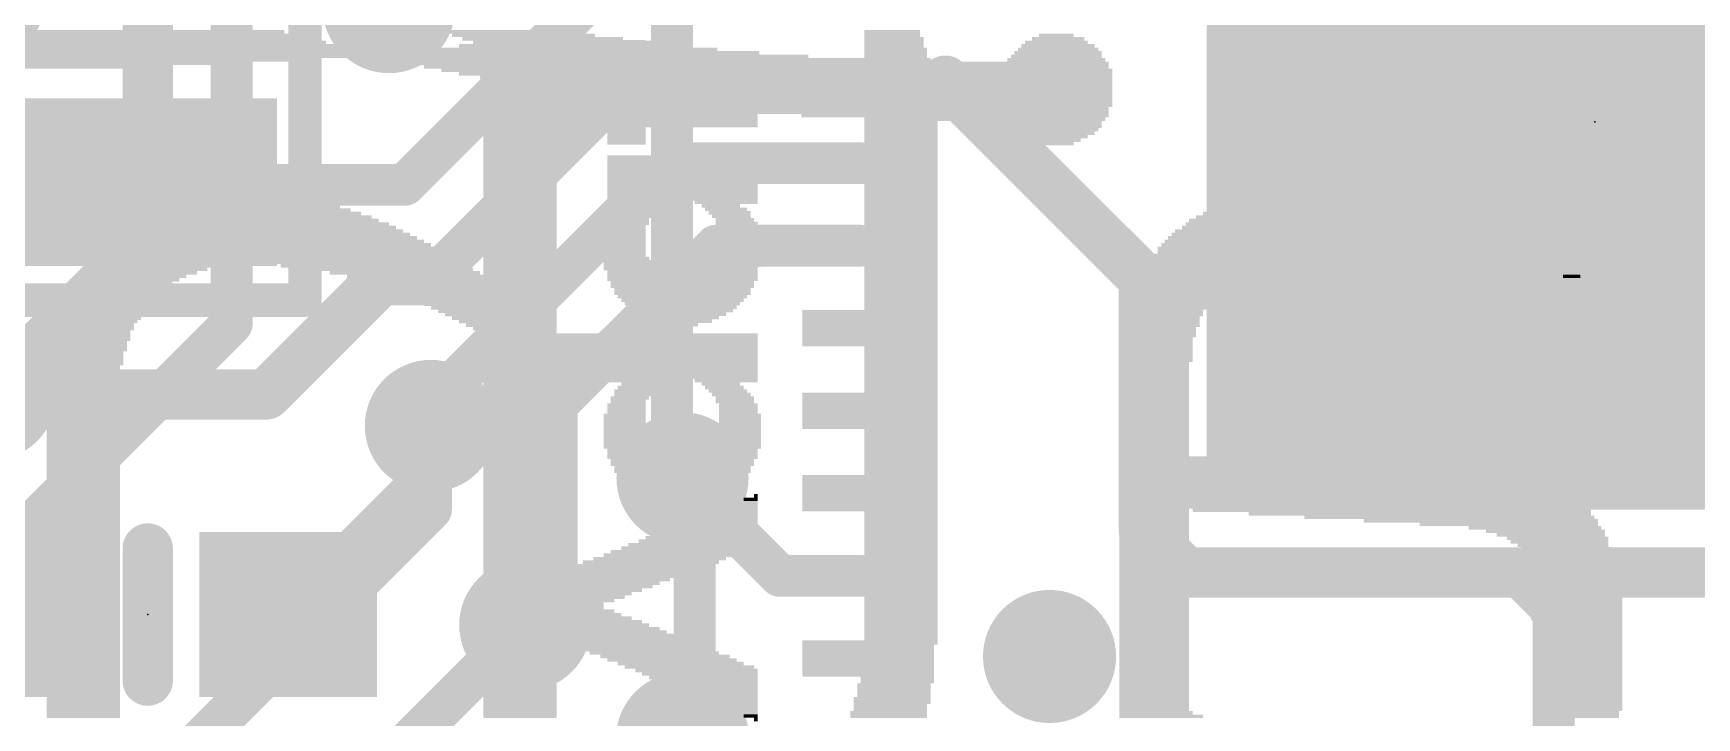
# Model space of a CAD drawing. Extents: x -0.1 to 50.8, y -0.1 to 23.
# Drawn here: x 20.71 to 30.78, y 7.44 to 11.59 of the extents above; entities that cross this region are included whole.
import ezdxf

# ---------------------------------------------------------------- set-up
doc = ezdxf.new("R2010")
doc.units = 0
for name, color, linetype in [('1', 12, 'CONTINUOUS'), ('16', 5, 'CONTINUOUS'), ('18', 110, 'CONTINUOUS'), ('200', 40, 'CONTINUOUS'), ('201', 6, 'CONTINUOUS'), ('21', 40, 'CONTINUOUS'), ('23', 40, 'CONTINUOUS')]:
    doc.layers.add(name, color=color, linetype=linetype)

# ---------------------------------------------------------------- blocks, each defined once
blk = doc.blocks.new('RECT')
blk.add_solid([(-0.5, -0.5), (0.5, -0.5), (-0.5, 0.5), (0.5, 0.5)])
blk = doc.blocks.new('ROUNDV')
at = {"const_width": 0.5}
blk.add_lwpolyline([(0, -0.25, 1), (0, 0.25, 1), (0, -0.25)], format="xyb", dxfattribs=at)

msp = doc.modelspace()

# ---------------------------------------------------------------- linework, layer by layer
at = {"layer": '1'}
for points, const_width in [([(24.0865, 11.799), (22.9555, 10.668)], 0.254), ([(24.3165, 11.299), (23.1076, 10.0902)], 0.254), ([(25.7125, 11.299), (24.3165, 11.299)], 0.254), ([(25.7125, 11.299), (26.2295, 11.299)], 0.254), ([(26.2295, 11.299), (27.432, 10.0965)], 0.3048), ([(24.5785, 10.799), (23.114, 9.3345)], 0.254), ([(25.7125, 10.799), (24.5785, 10.799)], 0.254), ([(21.098, 10.668), (21.082, 10.684)], 0.254), ([(22.9555, 10.668), (21.098, 10.668)], 0.254), ([(24.8405, 10.299), (23.876, 9.3345)], 0.254), ([(25.7125, 10.299), (24.8405, 10.299)], 0.254), ([(22.8097, 10.0902), (22.1176, 9.398)], 0.3048), ([(23.1076, 10.0902), (22.8097, 10.0902)], 0.3048), ([(27.432, 10.0965), (27.432, 8.5725)], 0.3048), ([(22.1176, 9.398), (20.447, 9.398)], 0.3048), ([(23.114, 9.3345), (23.114, 9.2075)], 0.254), ([(23.876, 9.3345), (23.876, 8.1915)], 0.254), ([(23.114, 8.929), (23.114, 9.2075)], 0.254), ([(22.2495, 8.0645), (23.114, 8.929)], 0.254), ([(25.229, 8.299), (24.638, 8.89)], 0.254), ([(27.432, 8.5725), (27.686, 8.3185)], 0.3048), ([(27.686, 8.3185), (29.718, 8.3185)], 0.3048), ([(29.718, 8.3185), (29.9205, 8.116)], 0.3048), ([(32.6349, 8.3185), (29.718, 8.3185)], 0.3048), ([(25.7125, 8.299), (25.229, 8.299)], 0.254), ([(23.876, 8.1915), (23.6855, 8.001)], 0.254), ([(29.9125, 8.108), (29.9205, 8.116)], 0.3048), ([(29.9125, 6.599), (29.9125, 8.108)], 0.254)]:
    msp.add_lwpolyline(points, dxfattribs=dict(at, const_width=const_width))
for points, const_width in [([(24.3165, 11.3625, 1), (24.3165, 11.2355)], 0.127), ([(24.3614, 11.2541, 1), (24.2716, 11.3439)], 0.127), ([(25.7125, 11.3625, 1), (25.7125, 11.2355)], 0.127), ([(25.7125, 11.2355, 1), (25.7125, 11.3625)], 0.127), ([(26.2834, 11.3529, 1), (26.1756, 11.2451)], 0.1524), ([(26.2295, 11.2355, 1), (26.2295, 11.3625)], 0.127), ([(24.5785, 10.8625, 1), (24.5785, 10.7355)], 0.127), ([(24.6234, 10.7541, 1), (24.5336, 10.8439)], 0.127), ([(25.7125, 10.7355, 1), (25.7125, 10.8625)], 0.127), ([(21.1269, 10.7289, 1), (21.0371, 10.6391)], 0.127), ([(21.098, 10.7315, 1), (21.098, 10.6045)], 0.127), ([(22.9555, 10.6045, 1), (22.9555, 10.7315)], 0.127), ([(21.0531, 10.6231, 1), (21.1429, 10.7129)], 0.127), ([(22.9106, 10.7129, 1), (23.0004, 10.6231)], 0.127), ([(24.8405, 10.3625, 1), (24.8405, 10.2355)], 0.127), ([(24.8854, 10.2541, 1), (24.7956, 10.3439)], 0.127), ([(25.7125, 10.2355, 1), (25.7125, 10.3625)], 0.127), ([(22.8097, 10.1664, 1), (22.8097, 10.014)], 0.1524), ([(22.8636, 10.0363, 1), (22.7559, 10.144)], 0.1524), ([(23.0627, 10.1351, 1), (23.1526, 10.0452)], 0.127), ([(23.1076, 10.014, 1), (23.1076, 10.1664)], 0.1524), ([(27.5082, 10.0965, 1), (27.3558, 10.0965)], 0.1524), ([(27.3781, 10.0426, 1), (27.4859, 10.1504)], 0.1524), ([(22.0637, 9.4519, 1), (22.1715, 9.3441)], 0.1524), ([(22.1176, 9.3218, 1), (22.1176, 9.4742)], 0.1524), ([(23.1775, 9.3345, 1), (23.0505, 9.3345)], 0.127), ([(23.0691, 9.3794, 1), (23.1589, 9.2896)], 0.127), ([(23.9395, 9.3345, 1), (23.8125, 9.3345)], 0.127), ([(23.8311, 9.3794, 1), (23.9209, 9.2896)], 0.127), ([(23.1775, 9.2075, 1), (23.0505, 9.2075)], 0.127), ([(23.0505, 9.2075, 1), (23.1775, 9.2075)], 0.127), ([(23.0505, 8.929, 1), (23.1775, 8.929)], 0.127), ([(23.1589, 8.8841, 1), (23.0691, 8.9739)], 0.127), ([(24.6829, 8.9349, 1), (24.5931, 8.8451)], 0.127), ([(27.4859, 8.6264, 1), (27.3781, 8.5186)], 0.1524), ([(27.3558, 8.5725, 1), (27.5082, 8.5725)], 0.1524), ([(27.686, 8.3947, 1), (27.686, 8.2423)], 0.1524), ([(29.7719, 8.3724, 1), (29.6641, 8.2646)], 0.1524), ([(29.718, 8.3947, 1), (29.718, 8.2423)], 0.1524), ([(29.718, 8.2423, 1), (29.718, 8.3947)], 0.1524), ([(25.229, 8.3625, 1), (25.229, 8.2355)], 0.127), ([(25.1841, 8.2541, 1), (25.2739, 8.3439)], 0.127), ([(25.7125, 8.2355, 1), (25.7125, 8.3625)], 0.127), ([(27.6321, 8.2646, 1), (27.7399, 8.3724)], 0.1524), ([(23.9209, 8.1466, 1), (23.8311, 8.2364)], 0.127), ([(29.9744, 8.0621, 1), (29.8666, 8.1699)], 0.1524), ([(22.2046, 8.1094, 1), (22.2944, 8.0196)], 0.127), ([(23.8125, 8.1915, 1), (23.9395, 8.1915)], 0.127), ([(29.8586, 8.1619, 1), (29.9664, 8.0541)], 0.1524), ([(29.976, 8.108, 1), (29.849, 8.108)], 0.127), ([(29.8666, 8.0621, 1), (29.9744, 8.1699)], 0.1524), ([(23.6406, 8.0459, 1), (23.7304, 7.9561)], 0.127)]:
    msp.add_lwpolyline(points, format="xyb", dxfattribs=dict(at, const_width=const_width))
at = {"layer": '16'}
for points, const_width in [([(21.3995, 10.3505), (21.3995, 13.7052)], 0.3048), ([(24.5745, 8.9535), (24.5745, 13.1445)], 0.254), ([(21.9075, 9.8258), (21.9075, 12.065)], 0.254), ([(20.447, 9.398), (21.3995, 10.3505)], 0.3048), ([(19.5747, 7.493), (21.9075, 9.8258)], 0.254), ([(23.114, 8.6995), (23.114, 9.2075)], 0.254), ([(24.5745, 8.9535), (24.638, 8.89)], 0.254), ([(21.209, 6.7945), (23.114, 8.6995)], 0.254), ([(23.6855, 8.001), (20.955, 5.2705)], 0.254)]:
    msp.add_lwpolyline(points, dxfattribs=dict(at, const_width=const_width))
for points, const_width in [([(21.4534, 10.2966, 1), (21.3456, 10.4044)], 0.1524), ([(21.3233, 10.3505, 1), (21.4757, 10.3505)], 0.1524), ([(21.844, 9.8258, 1), (21.971, 9.8258)], 0.127), ([(21.9524, 9.7809, 1), (21.8626, 9.8707)], 0.127), ([(23.1775, 9.2075, 1), (23.0505, 9.2075)], 0.127), ([(24.6194, 8.9984, 1), (24.5296, 8.9086)], 0.127), ([(24.511, 8.9535, 1), (24.638, 8.9535)], 0.127), ([(24.5931, 8.8451, 1), (24.6829, 8.9349)], 0.127), ([(23.1589, 8.6546, 1), (23.0691, 8.7444)], 0.127), ([(23.0505, 8.6995, 1), (23.1775, 8.6995)], 0.127), ([(23.7304, 7.9561, 1), (23.6406, 8.0459)], 0.127)]:
    msp.add_lwpolyline(points, format="xyb", dxfattribs=dict(at, const_width=const_width))
at = {"layer": '21'}
for points, const_width in [([(22.352, 13.6525), (22.352, 9.9695)], 0.2032), ([(22.352, 9.9695), (19.812, 9.9695)], 0.2032), ([(21.3995, 8.4645), (21.3995, 7.6645)], 0.3048)]:
    msp.add_lwpolyline(points, dxfattribs=dict(at, const_width=const_width))
for points, const_width in [([(22.3012, 9.9695, 1), (22.4028, 9.9695)], 0.1016), ([(22.352, 9.9187, 1), (22.352, 10.0203)], 0.1016), ([(21.4757, 8.4645, 1), (21.3233, 8.4645)], 0.1524), ([(21.3233, 7.6645, 1), (21.4757, 7.6645)], 0.1524)]:
    msp.add_lwpolyline(points, format="xyb", dxfattribs=dict(at, const_width=const_width))
at = {"layer": '23'}
for p in [(30.1625, 11.049), (21.3995, 8.0645)]:
    msp.add_point(p, dxfattribs=at)

# ---------------------------------------------------------------- block references
at = {"layer": '1'}
for p, xscale, yscale, rotation in [((30.1625, 11.049), 4.7, 4.7, 90), ((21.082, 10.684), 1.016, 2.2, 270)]:
    msp.add_blockref('RECT', p, dxfattribs=dict(at, xscale=xscale, yscale=yscale, rotation=rotation))
at = {"layer": '1', "xscale": 0.7, "yscale": 0.22}
for p in [(25.7125, 11.299), (25.7125, 10.799), (25.7125, 10.299), (25.7125, 9.799), (25.7125, 9.299), (25.7125, 8.799), (25.7125, 8.299), (25.7125, 7.799)]:
    msp.add_blockref('RECT', p, dxfattribs=at)
at = {"layer": '1', "xscale": 1.075}
for p in [(20.5495, 8.0645), (22.2495, 8.0645)]:
    msp.add_blockref('RECT', p, dxfattribs=at)
at = {"layer": '18'}
for p, xscale, yscale in [((20.3835, 11.811), 0.8064, 0.8064), ((20.3835, 11.811), 0.8064, 0.8064), ((22.86, 11.7475), 0.8064, 0.8064), ((22.86, 11.7475), 0.8064, 0.8064), ((28.448, 10.9855), 0.8064, 0.8064), ((28.448, 10.9855), 0.8064, 0.8064), ((30.353, 10.668), 0.8064, 0.8064), ((30.353, 10.668), 0.8064, 0.8064), ((20.447, 9.398), 0.8001, 0.8001), ((20.447, 9.398), 0.8001, 0.8001), ((23.114, 9.2075), 0.8001, 0.8001), ((23.114, 9.2075), 0.8001, 0.8001), ((28.448, 9.2075), 0.8064, 0.8064), ((28.448, 9.2075), 0.8064, 0.8064), ((30.1625, 9.2075), 0.8064, 0.8064), ((30.1625, 9.2075), 0.8064, 0.8064), ((24.638, 8.89), 0.8001, 0.8001), ((24.638, 8.89), 0.8001, 0.8001), ((23.6855, 8.001), 0.8001, 0.8001), ((23.6855, 8.001), 0.8001, 0.8001), ((26.8605, 7.8105), 0.8064, 0.8064), ((26.8605, 7.8105), 0.8064, 0.8064), ((24.638, 7.312), 0.8064, 0.8064), ((24.638, 7.312), 0.8064, 0.8064)]:
    msp.add_blockref('ROUNDV', p, dxfattribs=dict(at, xscale=xscale, yscale=yscale))
at = {"layer": '200', "yscale": 0.0212}
for p, xscale in [((23.7375, 11.5354), 0.254), ((23.7375, 11.5142), 0.254), ((23.7269, 11.493), 0.2328), ((24.2984, 11.5354), 0.2328), ((24.2984, 11.5142), 0.2328), ((24.2984, 11.493), 0.2328), ((23.7163, 11.4719), 0.254), ((23.7163, 11.4507), 0.254), ((23.7163, 11.4295), 0.254), ((23.7163, 11.4084), 0.254), ((23.7163, 11.3872), 0.254), ((24.2984, 11.4719), 0.2328), ((24.2984, 11.4507), 0.2328), ((24.2984, 11.4295), 0.2328), ((24.2984, 11.4084), 0.2328), ((24.2984, 11.3872), 0.2328), ((23.7163, 11.366), 0.254), ((23.7269, 11.3449), 0.2752), ((23.7481, 11.3237), 0.3175), ((24.3407, 11.3025), 1.5028), ((24.3407, 11.2814), 1.5028), ((24.2984, 11.366), 0.2328), ((24.2984, 11.3449), 0.2328), ((24.2984, 11.3237), 0.2328), ((24.3513, 11.2602), 1.4816), ((24.3513, 11.2391), 1.4816), ((24.3513, 11.2179), 1.4816), ((24.3619, 11.1967), 1.4604), ((24.3724, 11.1756), 1.4393), ((24.3724, 11.1544), 1.4393), ((24.383, 11.1332), 1.4181), ((24.3936, 11.1121), 1.3969), ((24.4042, 11.0909), 1.3758), ((24.4254, 11.0697), 1.3334), ((24.4465, 11.0486), 1.2911), ((24.4889, 11.0274), 1.2065), ((24.2984, 11.0062), 0.2328), ((24.2984, 10.9851), 0.2328), ((24.2984, 10.9639), 0.2328), ((24.2984, 10.9427), 0.2328), ((24.2984, 10.9216), 0.2328), ((24.637, 10.8369), 0.9101), ((24.637, 10.8157), 0.9101), ((24.637, 10.7946), 0.9101), ((24.637, 10.7734), 0.9101), ((24.637, 10.7522), 0.9101), ((24.637, 10.7311), 0.9101), ((24.637, 10.7099), 0.9101), ((24.637, 10.6887), 0.9101), ((24.637, 10.6676), 0.9101), ((24.637, 10.6464), 0.9101), ((24.637, 10.6252), 0.9101), ((24.637, 10.6041), 0.9101), ((24.637, 10.5829), 0.9101), ((24.3724, 10.5617), 0.381), ((24.3407, 10.4982), 0.2328), ((24.3407, 10.4771), 0.2328), ((24.3619, 10.5194), 0.2328), ((24.3936, 10.5406), 0.254), ((24.9016, 10.5617), 0.381), ((24.8698, 10.5406), 0.2328), ((24.9016, 10.5194), 0.254), ((24.9228, 10.4982), 0.254), ((24.9333, 10.4771), 0.2328), ((24.2984, 10.4136), 0.2328), ((24.2984, 10.3924), 0.2328), ((24.2984, 10.3712), 0.2328), ((24.3195, 10.4559), 0.2328), ((24.3195, 10.4347), 0.2328), ((24.9545, 10.4559), 0.2328), ((24.9651, 10.4347), 0.254), ((24.9757, 10.4136), 0.2328), ((24.9757, 10.3924), 0.2328), ((24.9863, 10.3712), 0.254), ((24.2878, 10.3501), 0.254), ((24.2878, 10.3289), 0.254), ((24.2878, 10.3078), 0.254), ((24.2878, 10.2866), 0.254), ((24.2878, 10.2654), 0.254), ((24.9863, 10.3501), 0.254), ((24.9863, 10.3289), 0.254), ((24.9863, 10.3078), 0.254), ((24.9863, 10.2866), 0.254), ((24.9863, 10.2654), 0.254), ((24.2878, 10.2443), 0.254), ((24.2984, 10.2231), 0.2752), ((24.3089, 10.2019), 0.2963), ((24.3089, 10.1808), 0.2963), ((24.9651, 10.2019), 0.2963), ((24.9651, 10.1808), 0.2963), ((24.9757, 10.2443), 0.2752), ((24.9757, 10.2231), 0.2752), ((24.3195, 10.1596), 0.3175), ((24.3513, 10.1384), 0.3387), ((24.3724, 10.1173), 0.381), ((24.637, 10.0961), 0.9101), ((24.637, 10.0749), 0.8678), ((24.9016, 10.1173), 0.381), ((24.9228, 10.1384), 0.3387), ((24.9439, 10.1596), 0.2963), ((24.637, 10.0538), 0.8678), ((24.637, 10.0326), 0.8255), ((24.637, 10.0114), 0.8255), ((24.637, 9.9903), 0.7831), ((24.637, 9.9691), 0.7408), ((24.637, 9.9479), 0.6985), ((24.637, 9.9268), 0.6561), ((24.637, 9.9056), 0.6138), ((24.637, 9.8844), 0.5291), ((24.637, 9.8633), 0.4445), ((24.637, 9.8421), 0.3598), ((24.637, 9.8209), 0.1905), ((24.3513, 9.7574), 1.4816), ((24.3513, 9.7363), 1.4816), ((24.3513, 9.7151), 1.4816), ((24.3513, 9.6939), 1.4816), ((24.3513, 9.6728), 1.4816), ((24.3513, 9.6516), 1.4816), ((24.3513, 9.6304), 1.4816), ((24.3513, 9.6093), 1.4816), ((24.3513, 9.5881), 1.4816), ((24.3513, 9.567), 1.4816), ((24.3513, 9.5458), 1.4816), ((24.3513, 9.5246), 1.4816), ((24.3513, 9.5035), 1.4816), ((24.0867, 9.4823), 0.9525), ((24.3936, 9.4611), 0.254), ((24.9016, 9.4823), 0.381), ((24.8698, 9.4611), 0.2328), ((24.3195, 9.3765), 0.2328), ((24.3407, 9.4188), 0.2328), ((24.3407, 9.3976), 0.2328), ((24.3724, 9.44), 0.254), ((24.891, 9.44), 0.2328), ((24.9122, 9.4188), 0.2328), ((24.9333, 9.3976), 0.2328), ((24.9545, 9.3765), 0.2328), ((24.2878, 9.2706), 0.254), ((24.2984, 9.3341), 0.2328), ((24.2984, 9.313), 0.2328), ((24.2984, 9.2918), 0.2328), ((24.3089, 9.3553), 0.2117), ((24.9545, 9.3553), 0.2328), ((24.9757, 9.3341), 0.2328), ((24.9757, 9.313), 0.2328), ((24.9757, 9.2918), 0.2328), ((24.9863, 9.2706), 0.254), ((24.2878, 9.2495), 0.254), ((24.2878, 9.2283), 0.254), ((24.2878, 9.2071), 0.254), ((24.2878, 9.186), 0.254), ((24.2878, 9.1648), 0.254), ((24.9757, 9.1648), 0.2752), ((24.9863, 9.2495), 0.254), ((24.9863, 9.2283), 0.254), ((24.9863, 9.2071), 0.254), ((24.9863, 9.186), 0.254), ((24.2984, 9.1436), 0.2752), ((24.3089, 9.1225), 0.2963), ((24.3089, 9.1013), 0.2963), ((24.3195, 9.0801), 0.3175), ((24.3513, 9.059), 0.3387), ((24.9228, 9.059), 0.3387), ((24.9439, 9.0801), 0.3387), ((24.9651, 9.1225), 0.2963), ((24.9651, 9.1013), 0.2963), ((24.9757, 9.1436), 0.2752), ((24.3724, 9.0378), 0.381), ((24.637, 9.0166), 0.9101), ((24.637, 8.9955), 0.8678), ((24.637, 8.9743), 0.8678), ((24.9016, 9.0378), 0.381), ((24.637, 8.9531), 0.8255), ((24.637, 8.932), 0.8255), ((24.637, 8.9108), 0.7831), ((24.637, 8.8896), 0.7408), ((24.637, 8.8685), 0.6985), ((24.637, 8.8473), 0.6561), ((24.637, 8.8261), 0.6138), ((24.637, 8.805), 0.5291), ((24.6264, 8.7838), 0.4656), ((24.637, 8.7626), 0.3598), ((25.0497, 8.7626), 0.0847), ((25.0815, 8.7838), 0.0212), ((24.6264, 8.7415), 0.2117), ((24.9228, 8.6568), 0.3387), ((24.9439, 8.678), 0.2963), ((24.9757, 8.6992), 0.2328), ((24.9968, 8.7203), 0.1905), ((25.0286, 8.7415), 0.127), ((24.8063, 8.5722), 0.5715), ((24.8381, 8.5933), 0.508), ((24.8593, 8.6145), 0.4656), ((24.891, 8.6357), 0.4022), ((24.6688, 8.4663), 0.8043), ((24.7005, 8.4875), 0.7831), ((24.7323, 8.5087), 0.7196), ((24.7534, 8.5298), 0.6773), ((24.7852, 8.551), 0.6138), ((24.4148, 8.3605), 0.8466), ((24.4465, 8.3817), 0.8255), ((24.4994, 8.4028), 0.8043), ((24.5629, 8.424), 0.8043), ((24.6053, 8.4452), 0.8043), ((24.1185, 8.2547), 0.762), ((24.1714, 8.2758), 0.7831), ((24.3301, 8.297), 1.016), ((24.3619, 8.3182), 0.9525), ((24.383, 8.3393), 0.9101), ((24.7111, 8.2758), 0.254), ((24.7111, 8.2547), 0.254), ((24.0655, 8.2123), 0.6561), ((24.0126, 8.17), 0.5503), ((24.0973, 8.2335), 0.7196), ((24.0338, 8.1912), 0.5926), ((24.7111, 8.2335), 0.254), ((24.7111, 8.2123), 0.254), ((24.7111, 8.1912), 0.254), ((24.7111, 8.17), 0.254), ((24.002, 8.0642), 0.5291), ((23.9809, 8.1488), 0.4868), ((23.9491, 8.1277), 0.4233), ((23.9491, 8.1065), 0.4233), ((23.9809, 8.0853), 0.4868), ((24.7111, 8.1488), 0.254), ((24.7111, 8.1277), 0.254), ((24.7111, 8.1065), 0.254), ((24.7111, 8.0853), 0.254), ((24.7111, 8.0642), 0.254), ((24.0655, 8.0218), 0.6561), ((24.0867, 8.0007), 0.6985), ((24.0338, 8.043), 0.5926), ((24.1185, 7.9795), 0.762), ((24.1608, 7.9583), 0.762), ((24.7111, 8.043), 0.254), ((24.7111, 8.0218), 0.254), ((24.7111, 8.0007), 0.254), ((24.7111, 7.9795), 0.254), ((24.7111, 7.9583), 0.254), ((24.3301, 7.9372), 1.016), ((24.3619, 7.916), 0.9525), ((24.383, 7.8949), 0.9101), ((24.4042, 7.8737), 0.8678), ((24.4359, 7.8525), 0.8043), ((24.4677, 7.8314), 0.7831), ((24.5312, 7.8102), 0.7831), ((24.5735, 7.789), 0.7831), ((24.6264, 7.7679), 0.762), ((24.6793, 7.7467), 0.7831), ((24.7217, 7.7255), 0.7408), ((24.7428, 7.7044), 0.6985), ((24.764, 7.6832), 0.6561), ((24.7958, 7.662), 0.5926), ((24.8169, 7.6409), 0.5503), ((24.8487, 7.6197), 0.4868), ((24.8698, 7.5985), 0.4445), ((24.9016, 7.5774), 0.381), ((24.9228, 7.5562), 0.3387), ((24.9545, 7.535), 0.2752), ((24.9757, 7.5139), 0.2328), ((25.0074, 7.4927), 0.1693), ((25.0286, 7.4715), 0.127), ((25.0497, 7.4504), 0.0847), ((25.0815, 7.4292), 0.0212)]:
    msp.add_blockref('RECT', p, dxfattribs=dict(at, xscale=xscale))
at = {"layer": '201', "yscale": 0.0212, "rotation": 180}
for p, xscale in [((21.3055, 11.5947), 1.8408), ((23.58, 11.5947), 0.7617), ((25.9074, 11.5947), 0.3385), ((21.3795, 11.4889), 2.5813), ((21.3689, 11.5101), 2.4332), ((21.3478, 11.5312), 2.2639), ((21.3372, 11.5524), 2.1158), ((21.3266, 11.5735), 1.9677), ((23.9291, 11.4889), 1.8408), ((23.6752, 11.5735), 0.8675), ((23.9608, 11.5101), 1.3541), ((23.7916, 11.5524), 0.9733), ((23.9079, 11.5312), 1.0791), ((25.9074, 11.5735), 0.3385), ((25.9285, 11.4889), 0.3808), ((25.918, 11.5524), 0.3597), ((25.918, 11.5312), 0.3597), ((25.918, 11.5101), 0.3597), ((26.9124, 11.4889), 0.4866), ((26.9124, 11.5101), 0.4443), ((26.9018, 11.5312), 0.3808), ((26.9124, 11.5524), 0.3174), ((26.9018, 11.5735), 0.2116), ((21.1574, 11.4254), 2.5178), ((20.9881, 11.4043), 2.0947), ((21.3478, 11.4466), 2.7717), ((22.5644, 11.4677), 5.078), ((20.9458, 11.3831), 1.206), ((24.0772, 11.4466), 2.6448), ((24.5004, 11.4254), 3.2795), ((25.0928, 11.4043), 4.2528), ((25.1457, 11.3831), 4.147), ((25.9285, 11.4677), 0.3808), ((25.9285, 11.4466), 0.3808), ((26.9018, 11.4254), 0.5924), ((26.9018, 11.4466), 0.5501), ((26.9124, 11.4677), 0.529), ((25.2092, 11.362), 4.0624), ((25.2621, 11.3408), 3.9566), ((25.3255, 11.3196), 3.8296), ((25.3361, 11.2985), 3.8085), ((25.3361, 11.2773), 3.8085), ((25.3361, 11.2562), 3.8085), ((23.654, 11.235), 0.4443), ((23.654, 11.2138), 0.4443), ((23.654, 11.1927), 0.4443), ((23.654, 11.1715), 0.4443), ((25.5794, 11.235), 3.3218), ((25.6535, 11.2138), 3.1737), ((25.7381, 11.1927), 3.0045), ((25.8227, 11.1715), 2.8352), ((23.654, 11.1504), 0.4443), ((23.654, 11.1292), 0.4443), ((23.654, 11.1081), 0.4443), ((23.654, 11.0869), 0.4443), ((25.918, 11.1504), 2.6448), ((26.0132, 11.1292), 2.412), ((26.1401, 11.1081), 2.1581), ((26.2882, 11.0869), 1.8619), ((23.654, 11.0657), 0.4443), ((23.654, 11.0446), 0.4443), ((23.654, 11.0234), 0.4443), ((23.654, 11.0023), 0.4443), ((23.654, 10.9811), 0.4443), ((26.4681, 11.0657), 1.4599), ((25.9603, 11.0446), 0.4443), ((25.9603, 11.0234), 0.4443), ((25.9603, 11.0023), 0.4443), ((25.9603, 10.9811), 0.4443), ((26.9018, 11.0446), 0.5501), ((26.9124, 11.0234), 0.529), ((26.9124, 11.0023), 0.4866), ((26.9124, 10.9811), 0.4443), ((23.654, 10.9599), 0.4443), ((23.654, 10.9388), 0.4443), ((23.654, 10.9176), 0.4443), ((23.654, 10.8965), 0.4443), ((23.654, 10.8753), 0.4443), ((25.9603, 10.9599), 0.4443), ((25.9603, 10.9388), 0.4443), ((25.9603, 10.9176), 0.4443), ((25.9603, 10.8965), 0.4443), ((25.9603, 10.8753), 0.4443), ((26.9018, 10.9599), 0.3808), ((26.9018, 10.9388), 0.2962), ((26.9124, 10.9176), 0.1904), ((23.654, 10.8542), 0.4443), ((23.654, 10.833), 0.4443), ((23.654, 10.8118), 0.4443), ((23.654, 10.7907), 0.4443), ((23.654, 10.7695), 0.4443), ((25.9603, 10.8542), 0.4443), ((25.9603, 10.833), 0.4443), ((25.9603, 10.8118), 0.4443), ((25.9603, 10.7907), 0.4443), ((25.9603, 10.7695), 0.4443), ((23.654, 10.7484), 0.4443), ((23.654, 10.7272), 0.4443), ((23.654, 10.706), 0.4443), ((23.654, 10.6849), 0.4443), ((25.9603, 10.7484), 0.4443), ((25.9603, 10.7272), 0.4443), ((25.9603, 10.706), 0.4443), ((25.9603, 10.6849), 0.4443), ((22.0248, 10.5791), 0.7405), ((22.0143, 10.6003), 0.5078), ((23.654, 10.6637), 0.4443), ((23.654, 10.6426), 0.4443), ((23.654, 10.6214), 0.4443), ((23.654, 10.6003), 0.4443), ((23.654, 10.5791), 0.4443), ((25.9603, 10.6637), 0.4443), ((25.9603, 10.6426), 0.4443), ((25.9603, 10.6214), 0.4443), ((25.9603, 10.6003), 0.4443), ((25.9603, 10.5791), 0.4443), ((28.6262, 10.5791), 1.2483), ((28.5416, 10.6003), 0.9098), ((28.4252, 10.6214), 0.3385), ((22.0672, 10.4733), 1.3753), ((22.0566, 10.4945), 1.2695), ((22.046, 10.5156), 1.1637), ((22.046, 10.5368), 1.0368), ((22.0249, 10.5579), 0.9098), ((23.654, 10.5579), 0.4443), ((23.654, 10.5368), 0.4443), ((23.654, 10.5156), 0.4443), ((23.654, 10.4945), 0.4443), ((23.654, 10.4733), 0.4443), ((25.9603, 10.5579), 0.4443), ((25.9603, 10.5368), 0.4443), ((25.9603, 10.5156), 0.4443), ((25.9603, 10.4945), 0.4443), ((25.9603, 10.4733), 0.4443), ((28.8378, 10.4733), 2.1793), ((28.8061, 10.4945), 2.0312), ((28.7637, 10.5156), 1.8619), ((28.7214, 10.5368), 1.6927), ((28.6791, 10.5579), 1.4811), ((22.1095, 10.3675), 1.7561), ((22.0989, 10.3887), 1.6927), ((22.0883, 10.4098), 1.6292), ((22.0883, 10.431), 1.5446), ((22.0672, 10.4522), 1.4599), ((23.654, 10.4522), 0.4443), ((23.654, 10.431), 0.4443), ((23.654, 10.4098), 0.4443), ((23.654, 10.3887), 0.4443), ((23.654, 10.3675), 0.4443), ((25.9603, 10.4522), 0.4443), ((25.9603, 10.431), 0.4443), ((25.9603, 10.4098), 0.4443), ((25.9603, 10.3887), 0.4443), ((25.9603, 10.3675), 0.4443), ((28.8378, 10.3675), 2.4755), ((28.8484, 10.3887), 2.4544), ((28.8695, 10.4098), 2.412), ((28.8801, 10.431), 2.3909), ((28.8589, 10.4522), 2.3062), ((22.1412, 10.2829), 2.0312), ((22.1306, 10.304), 1.9677), ((22.1201, 10.3252), 1.9042), ((22.1201, 10.3464), 1.8196), ((23.654, 10.3464), 0.4443), ((23.654, 10.3252), 0.4443), ((23.654, 10.304), 0.4443), ((23.654, 10.2829), 0.4443), ((25.9603, 10.3464), 0.4443), ((25.9603, 10.3252), 0.4443), ((25.9603, 10.304), 0.4443), ((25.9603, 10.2829), 0.4443), ((28.7955, 10.2829), 2.5601), ((28.8061, 10.304), 2.539), ((28.8166, 10.3252), 2.5178), ((28.8272, 10.3464), 2.4967), ((21.4536, 10.1771), 0.8252), ((22.1835, 10.1982), 2.2428), ((22.173, 10.2194), 2.1793), ((22.1518, 10.2617), 2.0947), ((22.1624, 10.2406), 2.1158), ((22.776, 10.1771), 1.1425), ((23.654, 10.2617), 0.4443), ((23.654, 10.2406), 0.4443), ((23.654, 10.2194), 0.4443), ((23.654, 10.1982), 0.4443), ((23.654, 10.1771), 0.4443), ((25.9603, 10.2617), 0.4443), ((25.9603, 10.2406), 0.4443), ((25.9603, 10.2194), 0.4443), ((25.9603, 10.1982), 0.4443), ((25.9603, 10.1771), 0.4443), ((27.8645, 10.1982), 0.8252), ((27.8116, 10.1771), 0.7194), ((28.7743, 10.2194), 2.6025), ((28.7849, 10.2406), 2.5813), ((28.7955, 10.2617), 2.5601), ((29.462, 10.1982), 1.2272), ((29.6524, 10.1771), 0.8463), ((21.2843, 10.0925), 0.6136), ((21.2632, 10.0713), 0.5713), ((21.3161, 10.1136), 0.6347), ((21.3584, 10.1348), 0.6771), ((21.3901, 10.1559), 0.7405), ((22.8818, 10.1559), 0.9733), ((22.9558, 10.1348), 0.9098), ((23.2414, 10.1136), 1.2695), ((23.2732, 10.0925), 1.206), ((23.3155, 10.0713), 1.1214), ((23.654, 10.1559), 0.4443), ((23.654, 10.1348), 0.4443), ((25.9603, 10.1559), 0.4443), ((25.9603, 10.1348), 0.4443), ((25.9603, 10.1136), 0.4443), ((25.9603, 10.0925), 0.4443), ((25.9603, 10.0713), 0.4443), ((27.6635, 10.0713), 0.5501), ((27.6952, 10.0925), 0.5713), ((27.7058, 10.1136), 0.5924), ((27.7693, 10.1559), 0.6771), ((27.7376, 10.1348), 0.6136), ((29.7899, 10.1559), 0.5713), ((29.9063, 10.1348), 0.3385), ((30.0227, 10.1136), 0.1058), ((21.1679, 9.9655), 0.5078), ((21.1997, 10.0078), 0.529), ((21.1891, 9.9867), 0.5078), ((21.242, 10.0501), 0.5713), ((21.2314, 10.029), 0.5501), ((23.3367, 10.0501), 1.0791), ((23.3684, 10.029), 1.0156), ((23.4001, 10.0078), 0.9521), ((23.4213, 9.9867), 0.9098), ((23.4424, 9.9655), 0.8675), ((25.9603, 10.0501), 0.4443), ((25.9603, 10.029), 0.4443), ((25.9603, 10.0078), 0.4443), ((25.9603, 9.9867), 0.4443), ((25.9603, 9.9655), 0.4443), ((27.6, 9.9867), 0.5078), ((27.5895, 9.9655), 0.4866), ((27.6318, 10.029), 0.529), ((27.6212, 10.0078), 0.5078), ((27.6529, 10.0501), 0.529), ((21.115, 9.8809), 0.4866), ((21.1468, 9.9232), 0.5078), ((21.1362, 9.902), 0.4866), ((21.1574, 9.9444), 0.4866), ((23.4742, 9.9444), 0.804), ((23.4953, 9.9232), 0.7617), ((23.5165, 9.902), 0.7194), ((23.5377, 9.8809), 0.6771), ((25.9603, 9.9444), 0.4443), ((25.9603, 9.9232), 0.4443), ((25.9603, 9.902), 0.4443), ((25.9603, 9.8809), 0.4443), ((27.5683, 9.9232), 0.4866), ((27.5577, 9.902), 0.4655), ((27.5577, 9.8809), 0.4655), ((27.5895, 9.9444), 0.4866), ((21.0833, 9.8174), 0.4655), ((21.0833, 9.7962), 0.4655), ((21.0727, 9.7751), 0.4443), ((21.115, 9.8597), 0.4866), ((21.1045, 9.8386), 0.4655), ((23.5588, 9.8597), 0.6347), ((23.58, 9.8386), 0.5924), ((23.6011, 9.8174), 0.5501), ((23.6223, 9.7962), 0.5078), ((23.6435, 9.7751), 0.4655), ((25.9603, 9.8597), 0.4443), ((25.9603, 9.8386), 0.4443), ((25.9603, 9.8174), 0.4443), ((25.9603, 9.7962), 0.4443), ((25.9603, 9.7751), 0.4443), ((27.5366, 9.8386), 0.4655), ((27.5366, 9.8174), 0.4655), ((27.526, 9.7962), 0.4443), ((27.526, 9.7751), 0.4443), ((27.5471, 9.8597), 0.4443), ((21.0622, 9.7539), 0.4655), ((21.0622, 9.7328), 0.4655), ((21.0516, 9.7116), 0.4443), ((21.0516, 9.6905), 0.4443), ((21.0516, 9.6693), 0.4443), ((23.654, 9.7539), 0.4443), ((23.654, 9.7328), 0.4443), ((23.654, 9.7116), 0.4443), ((23.654, 9.6905), 0.4443), ((23.654, 9.6693), 0.4443), ((25.9603, 9.7539), 0.4443), ((25.9603, 9.7328), 0.4443), ((25.9603, 9.7116), 0.4443), ((25.9603, 9.6905), 0.4443), ((25.9603, 9.6693), 0.4443), ((27.5048, 9.7116), 0.4443), ((27.5048, 9.6905), 0.4443), ((27.5048, 9.6693), 0.4443), ((27.5154, 9.7328), 0.4232), ((27.526, 9.7539), 0.4443), ((21.0198, 9.5635), 0.4232), ((21.0304, 9.6481), 0.4443), ((21.0304, 9.627), 0.4443), ((21.0304, 9.6058), 0.4443), ((21.0304, 9.5847), 0.4443), ((23.654, 9.6481), 0.4443), ((23.654, 9.627), 0.4443), ((23.654, 9.6058), 0.4443), ((23.654, 9.5847), 0.4443), ((23.654, 9.5635), 0.4443), ((25.9603, 9.6481), 0.4443), ((25.9603, 9.627), 0.4443), ((25.9603, 9.6058), 0.4443), ((25.9603, 9.5847), 0.4443), ((25.9603, 9.5635), 0.4443), ((27.4942, 9.5847), 0.4232), ((27.4942, 9.5635), 0.4232), ((27.5048, 9.6481), 0.4443), ((27.5048, 9.627), 0.4443), ((27.5048, 9.6058), 0.4443), ((21.0093, 9.5), 0.4443), ((21.0093, 9.4789), 0.4443), ((21.0198, 9.5423), 0.4232), ((21.0198, 9.5212), 0.4232), ((23.654, 9.5423), 0.4443), ((23.654, 9.5212), 0.4443), ((23.654, 9.5), 0.4443), ((23.654, 9.4789), 0.4443), ((25.9603, 9.5423), 0.4443), ((25.9603, 9.5212), 0.4443), ((25.9603, 9.5), 0.4443), ((25.9603, 9.4789), 0.4443), ((27.4942, 9.5423), 0.4232), ((27.4942, 9.5212), 0.4232), ((27.4942, 9.5), 0.4232), ((27.4942, 9.4789), 0.4232), ((21.0093, 9.4577), 0.4443), ((21.0093, 9.4366), 0.4443), ((21.0093, 9.4154), 0.4443), ((21.0093, 9.3942), 0.4443), ((21.0093, 9.3731), 0.4443), ((23.654, 9.4577), 0.4443), ((23.654, 9.4366), 0.4443), ((23.654, 9.4154), 0.4443), ((23.654, 9.3942), 0.4443), ((23.654, 9.3731), 0.4443), ((25.9603, 9.4577), 0.4443), ((25.9603, 9.4366), 0.4443), ((25.9603, 9.4154), 0.4443), ((25.9603, 9.3942), 0.4443), ((25.9603, 9.3731), 0.4443), ((27.4942, 9.4577), 0.4232), ((27.4942, 9.4366), 0.4232), ((27.4942, 9.4154), 0.4232), ((27.4942, 9.3942), 0.4232), ((27.4942, 9.3731), 0.4232), ((21.0093, 9.3519), 0.4443), ((21.0093, 9.3308), 0.4443), ((21.0093, 9.3096), 0.4443), ((21.0093, 9.2885), 0.4443), ((21.0093, 9.2673), 0.4443), ((23.654, 9.3519), 0.4443), ((23.654, 9.3308), 0.4443), ((23.654, 9.3096), 0.4443), ((23.654, 9.2885), 0.4443), ((23.654, 9.2673), 0.4443), ((25.9603, 9.3519), 0.4443), ((25.9603, 9.3308), 0.4443), ((25.9603, 9.3096), 0.4443), ((25.9603, 9.2885), 0.4443), ((25.9603, 9.2673), 0.4443), ((27.4942, 9.3519), 0.4232), ((27.4942, 9.3308), 0.4232), ((27.4942, 9.3096), 0.4232), ((27.4942, 9.2885), 0.4232), ((27.4942, 9.2673), 0.4232), ((21.0093, 9.2461), 0.4443), ((21.0093, 9.225), 0.4443), ((21.0093, 9.2038), 0.4443), ((21.0093, 9.1827), 0.4443), ((21.0093, 9.1615), 0.4443), ((23.654, 9.2461), 0.4443), ((23.654, 9.225), 0.4443), ((23.654, 9.2038), 0.4443), ((23.654, 9.1827), 0.4443), ((23.654, 9.1615), 0.4443), ((25.9603, 9.2461), 0.4443), ((25.9603, 9.225), 0.4443), ((25.9603, 9.2038), 0.4443), ((25.9603, 9.1827), 0.4443), ((25.9603, 9.1615), 0.4443), ((27.4942, 9.2461), 0.4232), ((27.4942, 9.225), 0.4232), ((27.4942, 9.2038), 0.4232), ((27.4942, 9.1827), 0.4232), ((27.4942, 9.1615), 0.4232), ((21.0093, 9.1403), 0.4443), ((21.0093, 9.1192), 0.4443), ((21.0093, 9.098), 0.4443), ((21.0093, 9.0769), 0.4443), ((21.0093, 9.0557), 0.4443), ((23.654, 9.1403), 0.4443), ((23.654, 9.1192), 0.4443), ((23.654, 9.098), 0.4443), ((23.654, 9.0769), 0.4443), ((23.654, 9.0557), 0.4443), ((25.9603, 9.1403), 0.4443), ((25.9603, 9.1192), 0.4443), ((25.9603, 9.098), 0.4443), ((25.9603, 9.0769), 0.4443), ((25.9603, 9.0557), 0.4443), ((27.4942, 9.1403), 0.4232), ((27.4942, 9.1192), 0.4232), ((27.4942, 9.098), 0.4232), ((27.4942, 9.0769), 0.4232), ((27.4942, 9.0557), 0.4232), ((21.0093, 9.0346), 0.4443), ((21.0093, 9.0134), 0.4443), ((21.0093, 8.9922), 0.4443), ((21.0093, 8.9711), 0.4443), ((23.654, 9.0346), 0.4443), ((23.654, 9.0134), 0.4443), ((23.654, 8.9922), 0.4443), ((23.654, 8.9711), 0.4443), ((25.9603, 9.0346), 0.4443), ((25.9603, 9.0134), 0.4443), ((25.9603, 8.9922), 0.4443), ((25.9603, 8.9711), 0.4443), ((27.4942, 9.0346), 0.4232), ((28.5098, 8.9711), 2.4544), ((28.4252, 9.0134), 2.2851), ((28.4781, 8.9922), 2.3909), ((21.0093, 8.9499), 0.4443), ((21.0093, 8.9288), 0.4443), ((21.0093, 8.9076), 0.4443), ((21.0093, 8.8864), 0.4443), ((21.0093, 8.8653), 0.4443), ((23.654, 8.9499), 0.4443), ((23.654, 8.9288), 0.4443), ((23.654, 8.9076), 0.4443), ((23.654, 8.8864), 0.4443), ((23.654, 8.8653), 0.4443), ((25.9603, 8.9499), 0.4443), ((25.9603, 8.9288), 0.4443), ((25.9603, 8.9076), 0.4443), ((25.9603, 8.8864), 0.4443), ((25.9603, 8.8653), 0.4443), ((28.605, 8.8864), 2.6448), ((28.5416, 8.9499), 2.5178), ((28.5627, 8.9288), 2.5601), ((28.5839, 8.9076), 2.6025), ((28.6156, 8.8653), 2.6659), ((21.0093, 8.8441), 0.4443), ((21.0093, 8.823), 0.4443), ((21.0093, 8.8018), 0.4443), ((21.0093, 8.7807), 0.4443), ((21.0093, 8.7595), 0.4443), ((23.654, 8.8441), 0.4443), ((23.654, 8.823), 0.4443), ((23.654, 8.8018), 0.4443), ((23.654, 8.7807), 0.4443), ((23.654, 8.7595), 0.4443), ((25.9603, 8.8441), 0.4443), ((25.9603, 8.823), 0.4443), ((25.9603, 8.8018), 0.4443), ((25.9603, 8.7807), 0.4443), ((25.9603, 8.7595), 0.4443), ((28.6579, 8.8018), 2.7506), ((28.6791, 8.7595), 2.7929), ((28.6368, 8.8441), 2.7083), ((28.6474, 8.823), 2.7294), ((28.6685, 8.7807), 2.7717), ((21.0093, 8.7383), 0.4443), ((21.0093, 8.7172), 0.4443), ((21.0093, 8.696), 0.4443), ((21.0093, 8.6749), 0.4443), ((21.0093, 8.6537), 0.4443), ((23.654, 8.7383), 0.4443), ((23.654, 8.7172), 0.4443), ((23.654, 8.696), 0.4443), ((23.654, 8.6749), 0.4443), ((23.654, 8.6537), 0.4443), ((25.9603, 8.7383), 0.4443), ((25.9603, 8.7172), 0.4443), ((25.9603, 8.696), 0.4443), ((25.9603, 8.6749), 0.4443), ((25.9603, 8.6537), 0.4443), ((27.4942, 8.696), 0.4232), ((27.4942, 8.6749), 0.4232), ((27.4942, 8.6537), 0.4232), ((28.6897, 8.7383), 2.814), ((28.7003, 8.7172), 2.8352), ((28.933, 8.696), 2.412), ((29.1023, 8.6749), 2.0735), ((29.2821, 8.6537), 1.7561), ((21.0093, 8.6325), 0.4443), ((21.0093, 8.6114), 0.4443), ((21.0093, 8.5902), 0.4443), ((21.0093, 8.5691), 0.4443), ((23.654, 8.6325), 0.4443), ((23.654, 8.6114), 0.4443), ((23.654, 8.5902), 0.4443), ((23.654, 8.5691), 0.4443), ((25.9603, 8.6325), 0.4443), ((25.9603, 8.6114), 0.4443), ((25.9603, 8.5902), 0.4443), ((25.9603, 8.5691), 0.4443), ((27.4942, 8.6325), 0.4232), ((27.4942, 8.6114), 0.4232), ((27.4942, 8.5902), 0.4232), ((27.4942, 8.5691), 0.4232), ((29.4725, 8.6325), 1.4176), ((29.6418, 8.6114), 1.0791), ((29.8005, 8.5902), 0.804), ((29.864, 8.5691), 0.7194), ((21.0093, 8.5479), 0.4443), ((21.0093, 8.5268), 0.4443), ((21.0093, 8.5056), 0.4443), ((21.0093, 8.4844), 0.4443), ((21.0093, 8.4633), 0.4443), ((23.654, 8.5479), 0.4443), ((23.654, 8.5268), 0.4443), ((23.654, 8.5056), 0.4443), ((23.654, 8.4844), 0.4443), ((23.654, 8.4633), 0.4443), ((25.9603, 8.5479), 0.4443), ((25.9603, 8.5268), 0.4443), ((25.9603, 8.5056), 0.4443), ((25.9603, 8.4844), 0.4443), ((25.9603, 8.4633), 0.4443), ((27.4942, 8.5479), 0.4232), ((27.4942, 8.5268), 0.4232), ((27.4942, 8.5056), 0.4232), ((27.4942, 8.4844), 0.4232), ((27.4942, 8.4633), 0.4232), ((29.8957, 8.5479), 0.6559), ((29.938, 8.5268), 0.6136), ((29.9486, 8.5056), 0.5924), ((29.9698, 8.4844), 0.5501), ((29.9909, 8.4633), 0.5501), ((21.0093, 8.4421), 0.4443), ((21.0093, 8.421), 0.4443), ((21.0093, 8.3998), 0.4443), ((21.0093, 8.3786), 0.4443), ((21.0093, 8.3575), 0.4443), ((23.654, 8.4421), 0.4443), ((23.654, 8.421), 0.4443), ((23.654, 8.3998), 0.4443), ((23.654, 8.3786), 0.4443), ((23.654, 8.3575), 0.4443), ((25.9603, 8.4421), 0.4443), ((25.9603, 8.421), 0.4443), ((25.9603, 8.3998), 0.4443), ((25.9603, 8.3786), 0.4443), ((25.9603, 8.3575), 0.4443), ((27.4942, 8.4421), 0.4232), ((27.4942, 8.421), 0.4232), ((27.4942, 8.3998), 0.4232), ((27.4942, 8.3786), 0.4232), ((27.4942, 8.3575), 0.4232), ((30.0015, 8.4421), 0.529), ((30.0121, 8.421), 0.5078), ((30.0332, 8.3998), 0.5078), ((30.0438, 8.3786), 0.4866), ((30.0438, 8.3575), 0.4866), ((21.0093, 8.3363), 0.4443), ((21.0093, 8.3152), 0.4443), ((21.0093, 8.294), 0.4443), ((21.0093, 8.2729), 0.4443), ((21.0093, 8.2517), 0.4443), ((23.654, 8.3363), 0.4443), ((23.654, 8.3152), 0.4443), ((23.654, 8.294), 0.4443), ((23.654, 8.2729), 0.4443), ((23.654, 8.2517), 0.4443), ((25.9603, 8.3363), 0.4443), ((25.9603, 8.3152), 0.4443), ((25.9603, 8.294), 0.4443), ((25.9603, 8.2729), 0.4443), ((25.9603, 8.2517), 0.4443), ((27.4942, 8.3363), 0.4232), ((27.4942, 8.3152), 0.4232), ((27.4942, 8.294), 0.4232), ((27.4942, 8.2729), 0.4232), ((27.4942, 8.2517), 0.4232), ((30.0544, 8.3363), 0.4655), ((30.065, 8.3152), 0.4866), ((30.0755, 8.294), 0.4655), ((30.0755, 8.2729), 0.4655), ((30.0861, 8.2517), 0.4443), ((21.0093, 8.2305), 0.4443), ((21.0093, 8.2094), 0.4443), ((21.0093, 8.1882), 0.4443), ((21.0093, 8.1671), 0.4443), ((23.654, 8.2305), 0.4443), ((23.654, 8.2094), 0.4443), ((23.654, 8.1882), 0.4443), ((23.654, 8.1671), 0.4443), ((25.9603, 8.2305), 0.4443), ((25.9603, 8.2094), 0.4443), ((25.9603, 8.1882), 0.4443), ((25.9603, 8.1671), 0.4443), ((27.4942, 8.2305), 0.4232), ((27.4942, 8.2094), 0.4232), ((27.4942, 8.1882), 0.4232), ((27.4942, 8.1671), 0.4232), ((30.0861, 8.2305), 0.4443), ((30.0861, 8.2094), 0.4443), ((30.1073, 8.1882), 0.4443), ((30.1073, 8.1671), 0.4443), ((21.0093, 8.1459), 0.4443), ((21.0093, 8.1247), 0.4443), ((21.0093, 8.1036), 0.4443), ((21.0093, 8.0824), 0.4443), ((21.0093, 8.0613), 0.4443), ((23.654, 8.1459), 0.4443), ((23.654, 8.1247), 0.4443), ((23.654, 8.1036), 0.4443), ((23.654, 8.0824), 0.4443), ((23.654, 8.0613), 0.4443), ((25.9603, 8.1459), 0.4443), ((25.9603, 8.1247), 0.4443), ((25.9603, 8.1036), 0.4443), ((25.9603, 8.0824), 0.4443), ((25.9603, 8.0613), 0.4443), ((27.4942, 8.1459), 0.4232), ((27.4942, 8.1247), 0.4232), ((27.4942, 8.1036), 0.4232), ((27.4942, 8.0824), 0.4232), ((27.4942, 8.0613), 0.4232), ((30.1073, 8.1459), 0.4443), ((30.1073, 8.1247), 0.4443), ((30.1073, 8.1036), 0.4443), ((30.1073, 8.0824), 0.4443), ((30.1073, 8.0613), 0.4443), ((21.0093, 8.0401), 0.4443), ((21.0093, 8.019), 0.4443), ((21.0093, 7.9978), 0.4443), ((21.0093, 7.9766), 0.4443), ((21.0093, 7.9555), 0.4443), ((23.654, 8.0401), 0.4443), ((23.654, 8.019), 0.4443), ((23.654, 7.9978), 0.4443), ((23.654, 7.9766), 0.4443), ((23.654, 7.9555), 0.4443), ((25.9603, 8.0401), 0.4443), ((25.9603, 8.019), 0.4443), ((25.9603, 7.9978), 0.4443), ((25.9603, 7.9766), 0.4443), ((25.9603, 7.9555), 0.4443), ((27.4942, 8.0401), 0.4232), ((27.4942, 8.019), 0.4232), ((27.4942, 7.9978), 0.4232), ((27.4942, 7.9766), 0.4232), ((27.4942, 7.9555), 0.4232), ((30.1073, 8.0401), 0.4443), ((30.1073, 8.019), 0.4443), ((30.1073, 7.9978), 0.4443), ((30.1073, 7.9766), 0.4443), ((30.1073, 7.9555), 0.4443), ((21.0093, 7.9343), 0.4443), ((21.0093, 7.9132), 0.4443), ((21.0093, 7.892), 0.4443), ((21.0093, 7.8709), 0.4443), ((21.0093, 7.8497), 0.4443), ((23.654, 7.9343), 0.4443), ((23.654, 7.9132), 0.4443), ((23.654, 7.892), 0.4443), ((23.654, 7.8709), 0.4443), ((23.654, 7.8497), 0.4443), ((25.9497, 7.8709), 0.4232), ((25.9497, 7.8497), 0.4232), ((25.9603, 7.9343), 0.4443), ((25.9603, 7.9132), 0.4443), ((25.9603, 7.892), 0.4443), ((27.4942, 7.9343), 0.4232), ((27.4942, 7.9132), 0.4232), ((27.4942, 7.892), 0.4232), ((27.4942, 7.8709), 0.4232), ((27.4942, 7.8497), 0.4232), ((30.1073, 7.9343), 0.4443), ((30.1073, 7.9132), 0.4443), ((30.1073, 7.892), 0.4443), ((30.1073, 7.8709), 0.4443), ((30.1073, 7.8497), 0.4443), ((21.0093, 7.8285), 0.4443), ((21.0093, 7.8074), 0.4443), ((21.0093, 7.7862), 0.4443), ((21.0093, 7.7651), 0.4443), ((23.654, 7.8285), 0.4443), ((23.654, 7.8074), 0.4443), ((23.654, 7.7862), 0.4443), ((23.654, 7.7651), 0.4443), ((25.9391, 7.7651), 0.4443), ((25.9497, 7.8285), 0.4232), ((25.9497, 7.8074), 0.4232), ((25.9497, 7.7862), 0.4232), ((27.4942, 7.8285), 0.4232), ((27.4942, 7.8074), 0.4232), ((27.4942, 7.7862), 0.4232), ((27.4942, 7.7651), 0.4232), ((30.1073, 7.8285), 0.4443), ((30.1073, 7.8074), 0.4443), ((30.1073, 7.7862), 0.4443), ((30.1073, 7.7651), 0.4443), ((21.0093, 7.7439), 0.4443), ((21.0093, 7.7227), 0.4443), ((21.0093, 7.7016), 0.4443), ((21.0093, 7.6804), 0.4443), ((21.0093, 7.6593), 0.4443), ((23.654, 7.7439), 0.4443), ((23.654, 7.7227), 0.4443), ((23.654, 7.7016), 0.4443), ((23.654, 7.6804), 0.4443), ((23.654, 7.6593), 0.4443), ((25.9391, 7.7439), 0.4443), ((25.9391, 7.7227), 0.4443), ((25.9391, 7.7016), 0.4443), ((25.9391, 7.6804), 0.4443), ((25.9391, 7.6593), 0.4443), ((27.4942, 7.7439), 0.4232), ((27.4942, 7.7227), 0.4232), ((27.4942, 7.7016), 0.4232), ((27.4942, 7.6804), 0.4232), ((27.4942, 7.6593), 0.4232), ((30.1073, 7.7439), 0.4443), ((30.1073, 7.7227), 0.4443), ((30.1073, 7.7016), 0.4443), ((30.1073, 7.6804), 0.4443), ((30.1073, 7.6593), 0.4443), ((21.0093, 7.6381), 0.4443), ((21.0093, 7.617), 0.4443), ((21.0093, 7.5958), 0.4443), ((21.0093, 7.5746), 0.4443), ((21.0093, 7.5535), 0.4443), ((23.654, 7.6381), 0.4443), ((23.654, 7.617), 0.4443), ((23.654, 7.5958), 0.4443), ((23.654, 7.5746), 0.4443), ((23.654, 7.5535), 0.4443), ((25.9074, 7.5535), 0.4655), ((25.918, 7.6381), 0.4443), ((25.918, 7.617), 0.4443), ((25.918, 7.5958), 0.4443), ((25.918, 7.5746), 0.4443), ((27.4942, 7.6381), 0.4232), ((27.4942, 7.617), 0.4232), ((27.4942, 7.5958), 0.4232), ((27.4942, 7.5746), 0.4232), ((27.4942, 7.5535), 0.4232), ((30.1073, 7.6381), 0.4443), ((30.1073, 7.617), 0.4443), ((30.1073, 7.5958), 0.4443), ((30.1073, 7.5746), 0.4443), ((30.1073, 7.5535), 0.4443), ((21.0093, 7.5323), 0.4443), ((21.0093, 7.5112), 0.4443), ((21.0093, 7.49), 0.4443), ((21.0093, 7.4688), 0.4443), ((21.0093, 7.4477), 0.4443), ((23.654, 7.5323), 0.4443), ((23.654, 7.5112), 0.4443), ((23.654, 7.49), 0.4443), ((23.654, 7.4688), 0.4443), ((23.654, 7.4477), 0.4443), ((25.8862, 7.4688), 0.4655), ((25.8862, 7.4477), 0.4655), ((25.9074, 7.5323), 0.4655), ((25.8968, 7.5112), 0.4443), ((25.8968, 7.49), 0.4443), ((27.4942, 7.5323), 0.4232), ((27.4942, 7.5112), 0.4232), ((27.4942, 7.49), 0.4232), ((27.5048, 7.4688), 0.4443), ((27.5366, 7.4477), 0.5078), ((30.0861, 7.4688), 0.4443), ((30.0861, 7.4477), 0.4443), ((30.1073, 7.5323), 0.4443), ((30.1073, 7.5112), 0.4443), ((30.1073, 7.49), 0.4443)]:
    msp.add_blockref('RECT', p, dxfattribs=dict(at, xscale=xscale))

doc.saveas('drawing.dxf')
